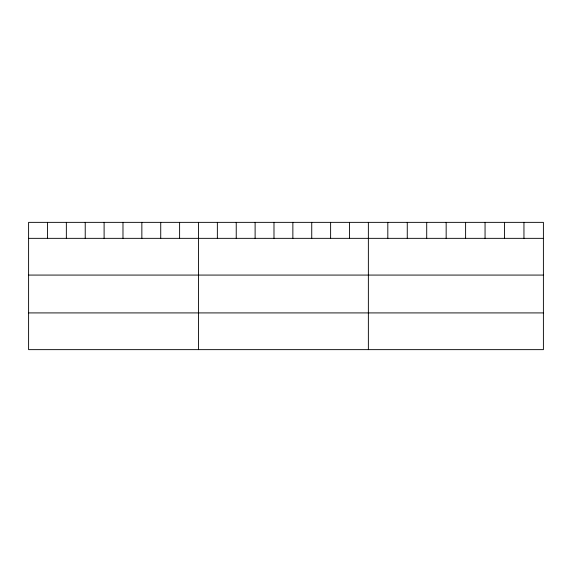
<?xml version="1.0" encoding="UTF-8"?>
<svg xmlns="http://www.w3.org/2000/svg" width="572" height="572" viewBox="0 0 572 572"><rect width="100%" height="100%" fill="white"/><g stroke="black" fill="none" stroke-linecap="round" stroke-linejoin="round"><path stroke-width="0.86" d="M543.4 238.345L543.4 349.642L28.6 349.642L28.6 222.358L543.4 222.358L543.4 238.345L28.6 238.345M28.6 275.075L543.4 275.075M28.6 312.913L543.4 312.913M523.952 222.358L523.952 238.345M504.504 222.358L504.504 238.345M485.056 222.358L485.056 238.345M465.608 222.358L465.608 238.345M446.16 222.358L446.16 238.345M426.712 222.358L426.712 238.345M407.264 222.358L407.264 238.345M387.816 222.358L387.816 238.345M368.368 222.358L368.368 349.642M349.492 222.358L349.492 238.345M330.616 222.358L330.616 238.345M311.74 222.358L311.74 238.345M292.864 222.358L292.864 238.345M273.988 222.358L273.988 238.345M255.112 222.358L255.112 238.345M236.236 222.358L236.236 238.345M217.36 222.358L217.36 238.345M198.484 222.358L198.484 349.642M179.608 222.358L179.608 238.345M160.732 222.358L160.732 238.345M141.856 222.358L141.856 238.345M122.98 222.358L122.98 238.345M104.104 222.358L104.104 238.345M85.228 222.358L85.228 238.345M66.352 222.358L66.352 238.345M47.476 222.358L47.476 238.345"/></g></svg>
